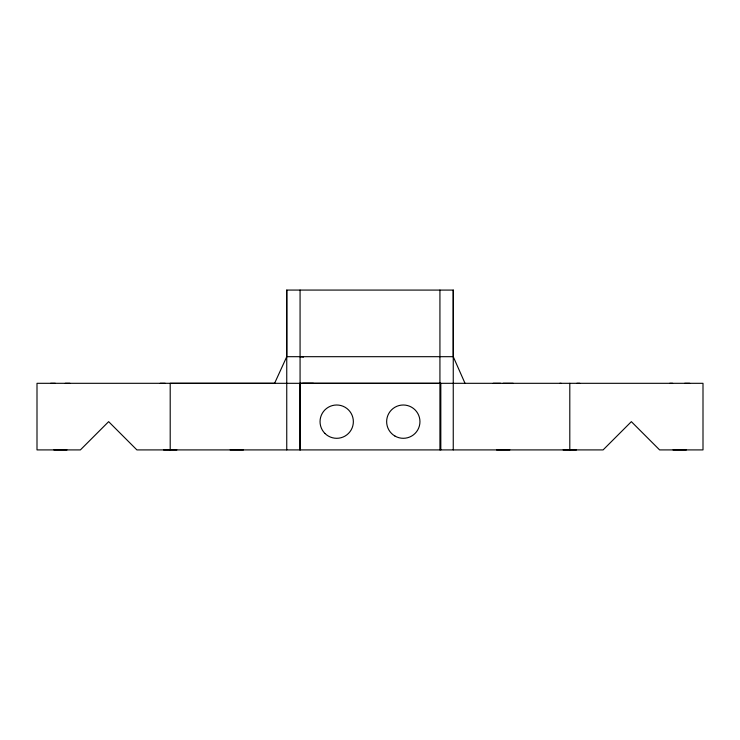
<?xml version="1.0" encoding="UTF-8"?>
<svg xmlns="http://www.w3.org/2000/svg" width="740" height="740" viewBox="0 0 740 740"><rect width="100%" height="100%" fill="white"/><g stroke="black" fill="none" stroke-linecap="round" stroke-linejoin="round"><path stroke-width="1.11" d="M170.2 449.911L170.2 383.311L274.586 383.311L286.759 356.689L286.759 290.071L453.259 290.089L453.25 449.911M465.025 383.32L453.25 356.689L453.259 290.089M286.75 290.089L286.75 449.911M440.818 449.911L440.818 383.329L323.01 383.302L300.07 383.32L300.07 449.911L300.07 290.089M286.75 356.689L453.25 356.689M50.662 383.311L55.315 383.311M69.958 383.311L65.305 383.311M274.401 383.302L37 383.311L37 449.911L80.392 449.911L108.641 421.652L136.9 449.911L603.1 449.911L631.359 421.652L659.608 449.911L703 449.911L703 383.311L274.586 383.311M493.21 383.311L500.61 383.311M503.2 383.311L513.19 383.311M559.81 383.311L561.151 383.311M576.867 383.311L579.79 383.311M669.7 383.311L672.623 383.311M684.685 383.311L689.68 383.311M160.21 383.311L165.205 383.311M53.881 449.929L66.97 449.929M163.54 449.92L176.86 449.92M230.14 449.911L243.46 449.92M496.54 449.929L509.86 449.911M563.14 449.929L576.46 449.929M673.03 449.929L686.35 449.929M302.595 383.311L313.436 383.329M300.07 356.689L303.511 357.096M569.8 383.311L569.8 449.911M439.93 290.089L439.93 449.911M324.925 433.427A16.65 16.65 0 0 0 352.786 425.963A16.65 16.65 0 0 0 332.389 405.566A16.65 16.65 0 0 0 324.925 433.427M394.975 436.073A16.65 16.65 0 0 0 419.95 421.652A16.65 16.65 0 0 0 394.975 407.231A16.65 16.65 0 0 0 394.975 436.073"/></g></svg>
